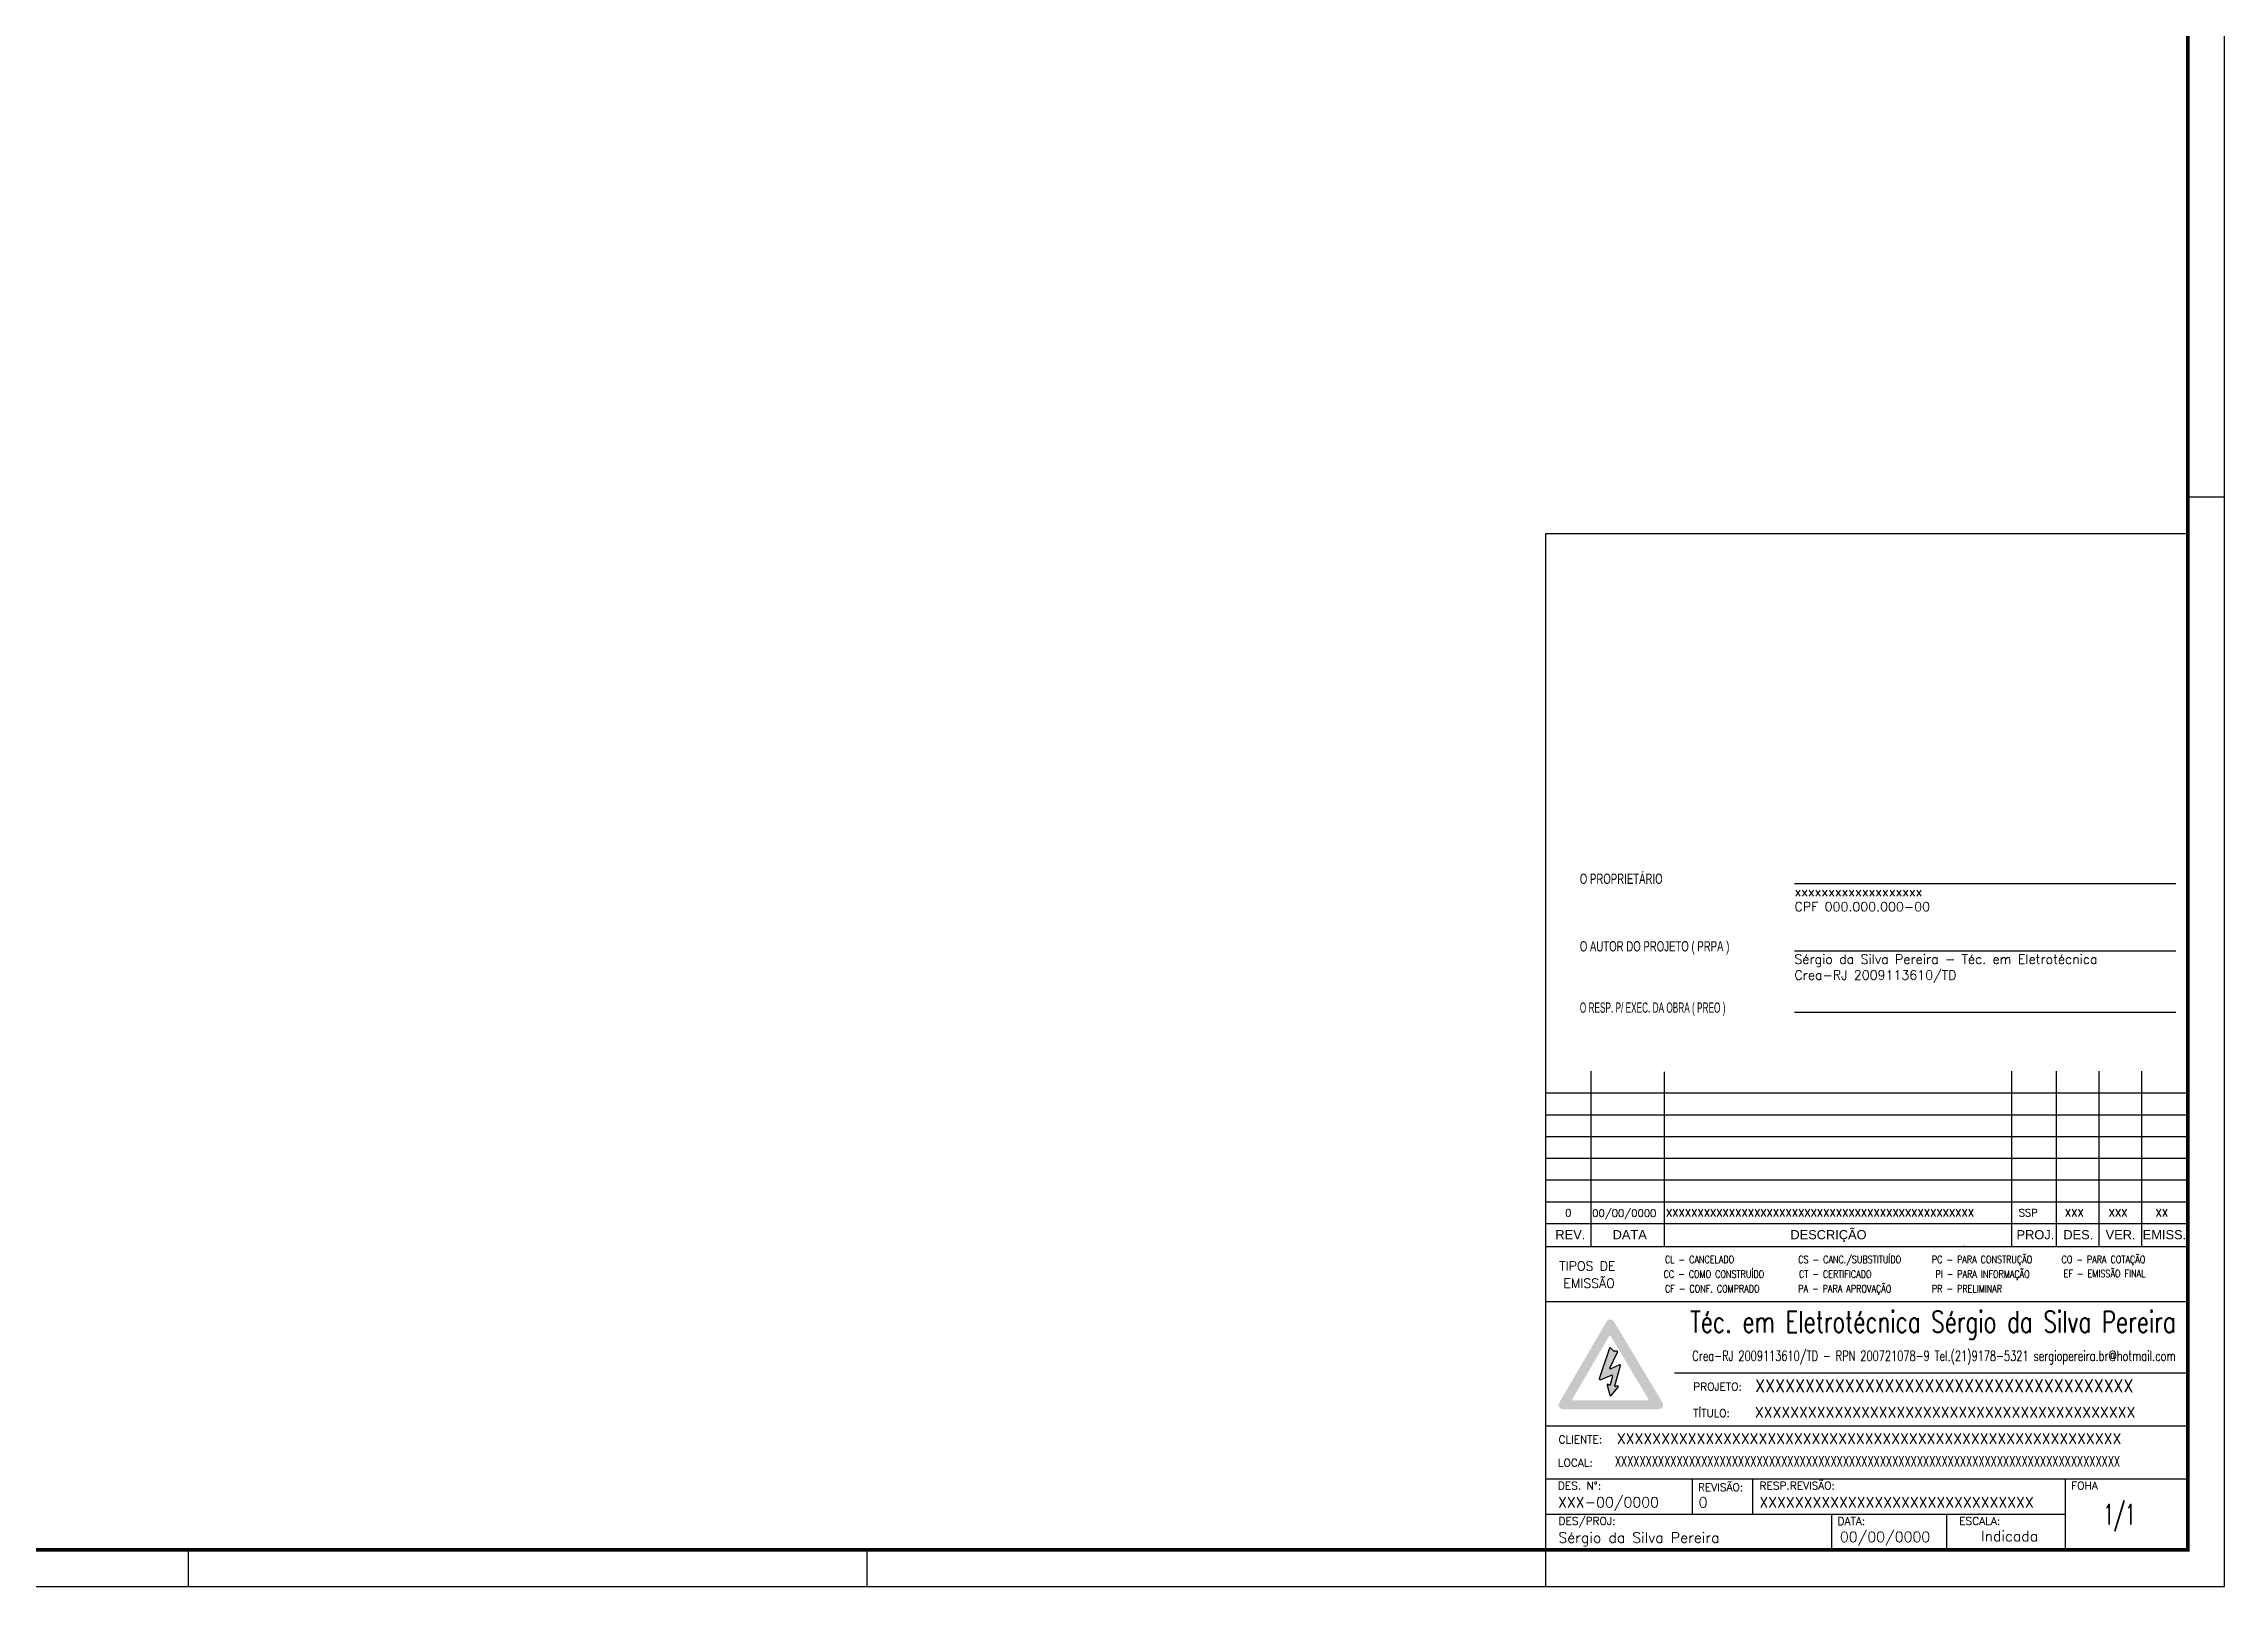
# Paper-space layout 'Folhas ABNT' of a CAD drawing. Header units: millimetres. Extents: x -50 to 3498, y 20 to 861.
# Drawn here: x 545 to 1139, y 20 to 441 of the extents above; entities that cross this region are included whole.
import ezdxf
from ezdxf.enums import TextEntityAlignment as Align

# ---------------------------------------------------------------- set-up
doc = ezdxf.new("R2010")
doc.units = ezdxf.units.MM
for name, color, linetype in [('ARQ-FOLHA', 7, 'Continuous'), ('ARQ-LINHA-01', 1, 'Continuous'), ('ARQ-LINHA-03', 3, 'Continuous'), ('ARQ-LINHA-05', 5, 'Continuous'), ('ARQ-TEXTO2', 2, 'Continuous'), ('ARQ-TEXTO3', 3, 'Continuous'), ('ARQ-TEXTO4', 4, 'Continuous'), ('Indice_Furo', 7, 'Continuous'), ('PADRÃO', 1, 'Continuous')]:
    doc.layers.add(name, color=color, linetype=linetype)
doc.layers.add('PEN01', color=1, linetype='Continuous', lineweight=30)
doc.styles.add('arial', font='arial.ttf')
doc.styles.add('ROMANS', font='romans.shx')

psp = doc.layouts.new('Folhas ABNT')

# ---------------------------------------------------------------- hatches: boundary and pattern name
at = {"layer": 'Indice_Furo'}
h = psp.add_hatch(color=256, dxfattribs=at)
h.paths.add_polyline_path([(958.93, 68.31, -0.57889), (957.92, 70.08), (970.81, 92.18, -0.570726), (972.84, 92.19), (986.06, 70.09, -0.582466), (985.05, 68.31)])
h.paths.add_polyline_path([(971.91, 88.3), (982.24, 71.03, -0.582466), (982.07, 70.74), (961.67, 70.74, -0.57889), (961.5, 71.03), (971.57, 88.3, -0.570726)], flags=16)
h.paths.add_polyline_path([(973.82, 83.87), (971.74, 79.51, 0.704624), (971.96, 79.29, -0.000561), (971.96, 79.29), (974.39, 80.42, -0.641226), (974.62, 80.22), (973.08, 74.71, 0.563291), (973.27, 74.5, 0.002922), (973.27, 74.5), (973.84, 74.63, -0.718558), (974, 74.35), (972.03, 72.02, -0.600946), (971.74, 72.09), (970.96, 74.87, -0.717189), (971.22, 75.05), (971.51, 74.84, 0.536241), (971.77, 74.93, -0.003757), (971.77, 74.93), (972.42, 77.36, 0.611133), (972.19, 77.55), (969.03, 76.35, -0.633949), (968.81, 76.56), (971.65, 84.96, -0.55899), (971.93, 85.02), (972.77, 84.16, 0.201114), (972.89, 84.11, -0.201114), (972.77, 84.16), (971.93, 85.02, 0.559507), (971.65, 84.96, -0.000394), (971.65, 84.96), (968.81, 76.56, 0.639938), (969.03, 76.35, -0.00426), (969.03, 76.35), (972.19, 77.55, -0.611133), (972.42, 77.36), (971.77, 74.93, -0.531414), (971.51, 74.84), (971.22, 75.05, 0.716672), (970.96, 74.87, 0.000331), (970.96, 74.87, 0.00001), (970.96, 74.87), (971.74, 72.09, 0.600946), (972.03, 72.02), (974, 74.35, 0.721448), (973.84, 74.63, -0.001903), (973.84, 74.63), (973.27, 74.5, -0.567147), (973.08, 74.71), (974.62, 80.22, 0.621728), (974.4, 80.42, 0.013941), (974.39, 80.42), (971.96, 79.29, -0.703785), (971.74, 79.51), (973.82, 83.87, 0.551762), (973.67, 84.11, -0.551762)], flags=0)
psp.add_hatch(color=256, dxfattribs=at).paths.add_polyline_path([(974.62, 80.22, 0.641226), (974.39, 80.42), (971.96, 79.29, -0.703785), (971.74, 79.51), (973.82, 83.87, 0.551762), (973.67, 84.11), (972.82, 84.11), (971.93, 85.02, 0.55899), (971.65, 84.96), (968.81, 76.56, 0.633949), (969.03, 76.35), (972.19, 77.55, -0.611133), (972.42, 77.36), (971.77, 74.93, -0.531414), (971.51, 74.84), (971.22, 75.05, 0.717189), (970.96, 74.87), (971.74, 72.09, 0.600946), (972.03, 72.02), (974, 74.35, 0.718558), (973.84, 74.63), (973.27, 74.5, -0.567147), (973.08, 74.71)])

# ---------------------------------------------------------------- linework, layer by layer
at = {"layer": 'ARQ-FOLHA', "color": 6}
for p, q in [((954.24, 30.01), (954.24, 307.01)), ((954.24, 307.01), (1129.24, 307.01))]:
    psp.add_line(p, q, dxfattribs=at)
at = {"layer": 'ARQ-FOLHA', "color": 6, "const_width": 1}
psp.add_lwpolyline([(1129.24, 851.01), (-24.76, 851.01), (-24.76, 30.01), (1129.24, 30.01), (1129.24, 851.01)], dxfattribs=at)
at = {"layer": 'ARQ-LINHA-01'}
for p, q in [((1139.24, 20.01), (1139.24, 861.01)), ((1129.24, 317.01), (1139.24, 317.01)), ((954.24, 154.5), (1129.24, 154.5)), ((954.24, 148.58), (1129.24, 148.58)), ((954.24, 142.66), (1129.24, 142.66)), ((954.24, 136.74), (1129.24, 136.74)), ((954.24, 130.82), (1129.24, 130.82)), ((954.24, 124.81), (1129.24, 124.81)), ((989.3, 78.23), (1129.24, 78.23)), ((584.24, 20.01), (584.24, 30.01)), ((769.24, 20.01), (769.24, 30.01)), ((954.24, 20.01), (954.24, 30.01))]:
    psp.add_line(p, q, dxfattribs=at)
psp.add_lwpolyline([(-49.76, 20.01), (1139.24, 20.01)], dxfattribs=at)
at = {"layer": 'ARQ-LINHA-03'}
for p, q in [((966.52, 160.42), (966.52, 112.8)), ((986.55, 160.3), (986.55, 112.68)), ((1081.25, 160.42), (1081.25, 112.8)), ((1093.38, 160.42), (1093.38, 112.8)), ((1105.01, 160.42), (1105.01, 112.8)), ((1116.64, 160.42), (1116.64, 112.8)), ((954.24, 118.89), (1129.24, 118.89)), ((954.24, 112.68), (1129.24, 112.68)), ((954.24, 49.3), (1129.24, 49.3)), ((994.27, 39.65), (994.27, 49.3)), ((1010.66, 39.65), (1010.66, 49.3)), ((1095.94, 30.01), (1095.94, 49.3)), ((954.24, 39.65), (1095.94, 39.65)), ((1032.22, 30.01), (1032.22, 39.65)), ((1063.61, 30.01), (1063.61, 39.65))]:
    psp.add_line(p, q, dxfattribs=at)
at = {"layer": 'ARQ-LINHA-05'}
for p, q in [((1129.24, 97.53), (954.24, 97.53)), ((954.24, 63.77), (1129.24, 63.77))]:
    psp.add_line(p, q, dxfattribs=at)
at = {"layer": 'Indice_Furo'}
for p, q in [((971.65, 84.96), (968.81, 76.56)), ((971.74, 79.51), (973.82, 83.87)), ((972.77, 84.16), (971.93, 85.02)), ((973.67, 84.11), (972.89, 84.11)), ((969.03, 76.35), (972.19, 77.55)), ((972.42, 77.36), (971.77, 74.93)), ((974.39, 80.42), (971.96, 79.29)), ((973.08, 74.71), (974.62, 80.22)), ((970.96, 74.87), (971.74, 72.09)), ((971.51, 74.84), (971.22, 75.05)), ((972.03, 72.02), (974, 74.35)), ((973.84, 74.63), (973.27, 74.5))]:
    psp.add_line(p, q, dxfattribs=at)
for centre, start, end in [((971.81, 84.9), 44.51503, 161.33411), ((972.89, 84.28), 224.51503, 270), ((973.67, 83.94), 334.44705, 90), ((971.89, 79.44), 154.44705, 294.99625), ((972.25, 77.4), 345.10274, 110.8246), ((974.46, 80.27), 344.32, 114.99625), ((968.97, 76.51), 161.33411, 290.8246), ((971.12, 74.92), 53.15558, 195.74623), ((971.61, 74.97), 233.15558, 345.10274), ((971.9, 72.13), 195.74623, 319.76065), ((973.24, 74.66), 164.32, 282.55839), ((973.88, 74.46), 319.76065, 102.55839)]:
    psp.add_arc(centre, 0.168, start, end, dxfattribs=at)
at = {"layer": 'PADRÃO', "color": 2}
psp.add_line((1068.08, 112.8), (1068.08, 112.68), dxfattribs=at)
at = {"layer": 'PEN01'}
for p, q in [((1125.98, 211.51), (1022.06, 211.51)), ((1125.98, 193.1), (1022.06, 193.1)), ((1125.98, 176.4), (1022.06, 176.4))]:
    psp.add_line(p, q, dxfattribs=at)

# ---------------------------------------------------------------- texts
at = {"layer": 'ARQ-TEXTO2', "linetype": 'Continuous'}
for s, width, p in [('O PROPRIETÁRIO', 0.7, (963.53, 211.48)), ('O AUTOR DO PROJETO ( PRPA )', 0.7, (963.53, 193.07)), ('O RESP. P/ EXEC. DA OBRA ( PREO )', 0.6, (963.53, 176.36))]:
    psp.add_text(s, height=2.8, dxfattribs=dict(at, width=width)).set_placement(p)
at = {"layer": 'ARQ-TEXTO2', "style": 'ROMANS'}
for s, height, p in [('xxxxxxxxxxxxxxxxxxx', 2.52, (1022.06, 208.11)), ('CPF 000.000.000-00', 2.52, (1022.06, 204.01)), ('Sérgio da Silva Pereira - Téc. em Eletrotécnica', 2.52, (1022.03, 189.7)), ('Crea-RJ 2009113610/TD', 2.52, (1022.03, 185.37)), ('0', 2, (959.51, 120.84)), ('00/00/0000', 2, (966.9, 120.76)), ('XXXXXXXXXXXXXXXXXXXXXXXXXXXXXXXXXXXXXXXXXXXXXXXXX', 2, (987.03, 120.84)), ('SSP', 2, (1083.16, 120.84)), ('XXX', 2, (1095.78, 120.84)), ('XXX', 2, (1107.71, 120.84)), ('XX', 2, (1120.49, 120.84)), ('TIPOS DE', 2.5, (957.92, 106.07)), ('EMISSÃO', 2.5, (959.04, 101.38)), ('PROJETO:', 2.111, (994.41, 73.39)), ('TÍTULO:', 2.111, (994.41, 66.17)), ('XXXXXXXXXXXXXXXXXXXXXXXXXXXXXXXXXXXXXXXXXXXXXXXXXXXXXXXXX', 2.8148, (973.64, 58.87))]:
    psp.add_text(s, height=height, dxfattribs=at).set_placement(p)
for s, height, width, p in [('CL - CANCELADO', 2, 0.8, (986.75, 108.11)), ('CS - CANC./SUBSTITUÍDO', 2, 0.8, (1023.08, 108.11)), ('PC - PARA CONSTRUÇÃO', 2, 0.8, (1059.51, 108.11)), ('CO - PARA COTAÇÃO', 2, 0.8, (1094.85, 108.11)), ('CC - COMO CONSTRUÍDO', 2, 0.8, (986.37, 104.13)), ('CF - CONF. COMPRADO', 2, 0.8, (986.75, 100.15)), ('PA - PARA APROVAÇÃO', 2, 0.8, (1023.08, 100.15)), ('CT - CERTIFICADO', 2, 0.8, (1023.29, 104.13)), ('PR - PRELIMINAR', 2, 0.8, (1059.51, 100.15)), ('PI - PARA INFORMAÇÃO', 2, 0.8, (1060.47, 104.13)), ('EF - EMISSÃO FINAL', 2, 0.8, (1095.42, 104.25)), ('XXXXXXXXXXXXXXXXXXXXXXXXXXXXXXXXXXXXXXXXXXXXXXXXXXXXXXXXXXXXXXXXXXXXXXXXXXXXXXXXXX', 2.8, 0.7, (973.07, 52.71))]:
    psp.add_text(s, height=height, dxfattribs=dict(at, width=width)).set_placement(p)
at = {"layer": 'ARQ-TEXTO2', "style": 'ROMANS', "width": 0.614488}
psp.add_text('Crea-RJ 2009113610/TD - RPN 200721078-9 Tel.(21)9178-5321 sergiopereira.br@hotmail.com', height=2.8148, rotation=359.99997, dxfattribs=at).set_placement((994.2, 81.44), (1125.98, 81.44), align=Align.FIT)
at = {"layer": 'ARQ-TEXTO2', "lineweight": 30, "style": 'ROMANS'}
for s, height, p in [('XXXXXXXXXXXXXXXXXXXXXXXXXXXXXXX', 2.8148, (1012.49, 41.52)), ('Sérgio da Silva Pereira', 2.8148, (957.69, 31.88)), ('00/00/0000', 2.815, (1034.43, 32.1)), ('Indicada', 2.815, (1072.91, 32.3))]:
    psp.add_text(s, height=height, dxfattribs=at).set_placement(p)
for tag, p in [('XXX-00/0000', (957.59, 41.53)), ('0', (995.91, 41.5))]:
    psp.add_attdef(tag, p, 'DESENHO', height=2.815, dxfattribs=at)
at = {"layer": 'ARQ-TEXTO3'}
for s, height, style, p in [('REV.', 2.5, 'arial', (956.88, 114.62)), ('DATA', 2.5, 'arial', (972.47, 114.62)), ('DESCRIÇÃO', 2.5, 'arial', (1020.93, 114.62)), ('PROJ.', 2.5, 'arial', (1082.59, 114.62)), ('DES.', 2.5, 'arial', (1095.34, 114.62)), ('VER.', 2.5, 'arial', (1106.87, 114.62)), ('EMISS.', 2.5, 'arial', (1116.99, 114.62)), ('XXXXXXXXXXXXXXXXXXXXXXXXXXXXXXXXXXXXXXXXXXX', 2.8148, 'ROMANS', (1011.24, 66)), ('CLIENTE:', 2.111, 'ROMANS', (957.7, 58.99)), ('LOCAL:', 2.111, 'ROMANS', (957.54, 52.64)), ('DES. N%%d:', 2.111, 'ROMANS', (957.54, 46.4)), ('REVISÃO:', 2.111, 'ROMANS', (995.75, 45.98)), ('RESP.REVISÃO:', 2.1111, 'ROMANS', (1012.53, 46.41)), ('FOHA', 2.111, 'ROMANS', (1097.5, 46.4)), ('DES/PROJ:', 2.111, 'ROMANS', (957.71, 36.76)), ('DATA:', 2.111, 'ROMANS', (1033.78, 36.73)), ('ESCALA:', 2.111, 'ROMANS', (1066.97, 36.76))]:
    psp.add_text(s, height=height, dxfattribs=dict(at, style=style)).set_placement(p)
at = {"layer": 'ARQ-TEXTO3', "style": 'ROMANS', "width": 0.9}
psp.add_text('XXXXXXXXXXXXXXXXXXXXXXXXXXXXXXXXXXXXXX', height=3.5185, dxfattribs=at).set_placement((1011.3, 72.91))
at = {"layer": 'ARQ-TEXTO4', "style": 'ROMANS', "width": 0.641475}
psp.add_text('Téc. em Eletrotécnica Sérgio da Silva Pereira', height=5.7868, dxfattribs=at).set_placement((993.59, 89.22), (1125.98, 89.22), align=Align.FIT)
at = {"layer": 'ARQ-TEXTO4', "style": 'ROMANS', "width": 0.6}
psp.add_text('1/1', height=5.5, dxfattribs=at).set_placement((1106.25, 36.91))

doc.saveas('drawing.dxf')
